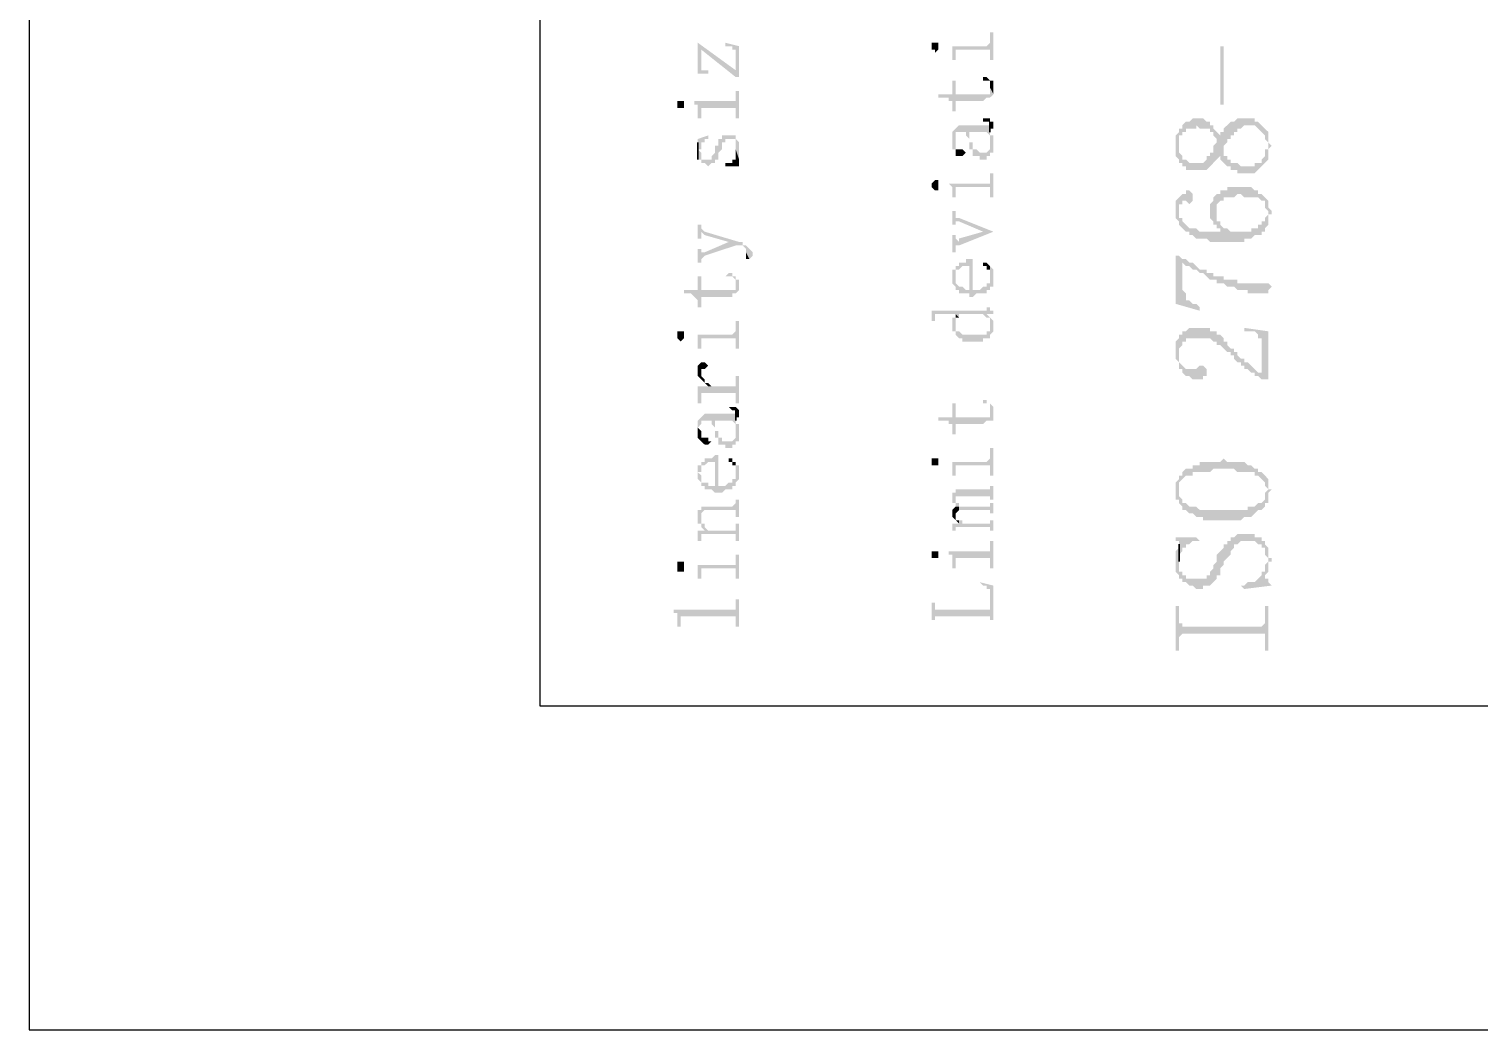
# Model space of a CAD drawing. Header units: inches. Extents: x 3613 to 8393, y -2205 to -794.
# Drawn here: x 4076.93 to 4095.97, y -2204.77 to -2191.62 of the extents above; entities that cross this region are included whole.
import ezdxf

# ---------------------------------------------------------------- set-up
doc = ezdxf.new("R2010")
doc.units = ezdxf.units.IN
doc.header["$MEASUREMENT"] = 0

msp = doc.modelspace()

# ---------------------------------------------------------------- hatches: boundary and pattern name
at = {"transparency": 33554559}
for points in [[(4089.004, -2191.848), (4089.049, -2191.848), (4089.049, -2191.893), (4089.049, -2191.938), (4089.049, -2191.983), (4089.049, -2192.028), (4089.094, -2192.028), (4089.094, -2191.938), (4089.094, -2191.893), (4089.545, -2191.893), (4089.545, -2192.028), (4089.591, -2192.028), (4089.591, -2191.667), (4089.545, -2191.667), (4089.545, -2191.803), (4089.545, -2191.803), (4089.5, -2191.848)], [(4085.709, -2191.803), (4085.754, -2191.893), (4086.206, -2192.254), (4086.206, -2192.164)], [(4085.709, -2191.803), (4085.709, -2192.209), (4085.89, -2192.209), (4085.845, -2192.209), (4085.845, -2192.164), (4085.754, -2192.164), (4085.754, -2192.119), (4085.754, -2191.893)], [(4086.07, -2191.803), (4086.07, -2191.848), (4086.161, -2191.848), (4086.161, -2191.893), (4086.206, -2191.893), (4086.206, -2191.938), (4086.206, -2192.254), (4086.251, -2192.254), (4086.251, -2191.848)], [(4088.778, -2191.848), (4088.778, -2191.893), (4088.823, -2191.893), (4088.823, -2191.938), (4088.823, -2191.938), (4088.868, -2191.893), (4088.868, -2191.848), (4088.868, -2191.803), (4088.778, -2191.803)], [(4092.614, -2192.615), (4092.614, -2191.848), (4092.569, -2191.848), (4092.569, -2192.615)], [(4089.455, -2192.299), (4089.545, -2192.299), (4089.545, -2192.344), (4089.545, -2192.39), (4089.545, -2192.39), (4089.591, -2192.48), (4089.591, -2192.39), (4089.591, -2192.344), (4089.591, -2192.299), (4089.545, -2192.299), (4089.5, -2192.254), (4089.455, -2192.254)], [(4085.664, -2192.57), (4085.664, -2192.615), (4085.709, -2192.615), (4085.709, -2192.66), (4085.709, -2192.705), (4085.709, -2192.796), (4085.754, -2192.796), (4085.754, -2192.66), (4086.206, -2192.66), (4086.206, -2192.796), (4086.251, -2192.796), (4086.251, -2192.435), (4086.206, -2192.435), (4086.206, -2192.57), (4086.161, -2192.57)], [(4088.868, -2192.48), (4088.868, -2192.525), (4089.004, -2192.525), (4089.004, -2192.57), (4089.049, -2192.57), (4089.049, -2192.615), (4089.049, -2192.705), (4089.094, -2192.705), (4089.094, -2192.57), (4089.455, -2192.57), (4089.5, -2192.525), (4089.545, -2192.525), (4089.591, -2192.48), (4089.545, -2192.39), (4089.545, -2192.435), (4089.545, -2192.48), (4089.094, -2192.48), (4089.094, -2192.299), (4089.049, -2192.299), (4089.049, -2192.48)], [(4085.438, -2192.615), (4085.438, -2192.66), (4085.529, -2192.66), (4085.529, -2192.615), (4085.529, -2192.57), (4085.438, -2192.57)], [(4089.455, -2192.796), (4089.455, -2192.841), (4089.545, -2192.841), (4089.545, -2192.931), (4089.591, -2192.931), (4089.591, -2192.886), (4089.591, -2192.841), (4089.545, -2192.841), (4089.545, -2192.796), (4089.5, -2192.796)], [(4091.983, -2193.157), (4091.983, -2193.292), (4092.028, -2193.337), (4092.028, -2193.382), (4092.073, -2193.382), (4092.073, -2193.428), (4092.118, -2193.428), (4092.118, -2193.473), (4092.389, -2193.473), (4092.434, -2193.428), (4092.434, -2193.428), (4092.479, -2193.382), (4092.479, -2193.382), (4092.524, -2193.337), (4092.524, -2193.337), (4092.569, -2193.292), (4092.569, -2193.337), (4092.614, -2193.247), (4092.614, -2193.202), (4092.614, -2193.157), (4092.66, -2193.112), (4092.66, -2193.067), (4092.705, -2193.067), (4092.705, -2193.021), (4092.75, -2193.021), (4092.75, -2192.976), (4092.795, -2192.976), (4092.795, -2192.931), (4092.84, -2192.931), (4092.885, -2192.886), (4093.021, -2192.886), (4093.066, -2192.931), (4093.066, -2192.931), (4093.111, -2192.976), (4093.111, -2192.976), (4093.156, -2193.021), (4093.156, -2193.067), (4093.201, -2193.112), (4093.201, -2193.337), (4093.201, -2193.247), (4093.201, -2193.202), (4093.246, -2193.157), (4093.201, -2193.112), (4093.201, -2193.021), (4093.201, -2192.976), (4093.156, -2192.931), (4093.156, -2192.931), (4093.111, -2192.886), (4093.111, -2192.886), (4093.066, -2192.841), (4093.021, -2192.841), (4093.021, -2192.796), (4092.795, -2192.796), (4092.75, -2192.841), (4092.705, -2192.841), (4092.66, -2192.886), (4092.66, -2192.886), (4092.614, -2192.931), (4092.614, -2192.976), (4092.569, -2192.976), (4092.569, -2193.021), (4092.569, -2193.021), (4092.524, -2192.976), (4092.524, -2193.112), (4092.524, -2193.112), (4092.479, -2193.157), (4092.479, -2193.247), (4092.434, -2193.247), (4092.434, -2193.292), (4092.389, -2193.292), (4092.389, -2193.337), (4092.344, -2193.382), (4092.163, -2193.382), (4092.118, -2193.337), (4092.073, -2193.337), (4092.073, -2193.292), (4092.073, -2193.292), (4092.028, -2193.247), (4092.028, -2193.202), (4092.028, -2192.976), (4092.028, -2192.976), (4091.983, -2193.021), (4091.983, -2193.112)], [(4092.028, -2192.976), (4092.028, -2193.157), (4092.028, -2193.021), (4092.073, -2193.021), (4092.073, -2192.976), (4092.118, -2192.976), (4092.118, -2192.931), (4092.253, -2192.931), (4092.253, -2192.886), (4092.299, -2192.931), (4092.434, -2192.931), (4092.434, -2192.976), (4092.479, -2192.976), (4092.479, -2193.021), (4092.524, -2193.067), (4092.524, -2192.976), (4092.524, -2192.976), (4092.479, -2192.931), (4092.479, -2192.886), (4092.434, -2192.886), (4092.434, -2192.841), (4092.389, -2192.841), (4092.344, -2192.796), (4092.208, -2192.796), (4092.163, -2192.841), (4092.118, -2192.841), (4092.073, -2192.886), (4092.073, -2192.931), (4092.028, -2192.931)], [(4085.709, -2193.337), (4085.754, -2193.337), (4085.754, -2193.382), (4085.799, -2193.382), (4085.845, -2193.428), (4085.845, -2193.428), (4085.89, -2193.382), (4085.935, -2193.382), (4085.935, -2193.337), (4085.98, -2193.337), (4085.98, -2193.292), (4085.98, -2193.247), (4085.98, -2193.247), (4086.025, -2193.202), (4086.025, -2193.157), (4086.025, -2193.112), (4086.07, -2193.112), (4086.07, -2193.067), (4086.206, -2193.067), (4086.206, -2193.112), (4086.206, -2193.157), (4086.206, -2193.202), (4086.251, -2193.337), (4086.251, -2193.292), (4086.251, -2193.247), (4086.251, -2193.202), (4086.251, -2193.157), (4086.251, -2193.112), (4086.251, -2193.112), (4086.206, -2193.067), (4086.206, -2193.021), (4086.025, -2193.021), (4086.025, -2193.067), (4085.98, -2193.067), (4085.98, -2193.112), (4085.98, -2193.157), (4085.935, -2193.157), (4085.935, -2193.202), (4085.935, -2193.247), (4085.935, -2193.247), (4085.89, -2193.292), (4085.89, -2193.337), (4085.754, -2193.337), (4085.754, -2193.292), (4085.754, -2193.247), (4085.709, -2193.202)], [(4085.709, -2193.067), (4085.709, -2193.337), (4085.709, -2193.202), (4085.754, -2193.202), (4085.754, -2193.157), (4085.754, -2193.112), (4085.799, -2193.112), (4085.799, -2193.067), (4085.845, -2193.067), (4085.845, -2193.021)], [(4089.049, -2193.067), (4089.049, -2193.112), (4089.049, -2193.157), (4089.049, -2193.202), (4089.094, -2193.202), (4089.094, -2193.067), (4089.094, -2193.021), (4089.094, -2192.976), (4089.23, -2192.976), (4089.23, -2193.021), (4089.23, -2193.021), (4089.275, -2193.067), (4089.275, -2193.112), (4089.275, -2192.976), (4089.5, -2192.976), (4089.545, -2193.021), (4089.545, -2193.067), (4089.545, -2193.112), (4089.545, -2193.157), (4089.591, -2193.021), (4089.545, -2193.021), (4089.545, -2192.976), (4089.545, -2192.886), (4089.139, -2192.886), (4089.094, -2192.931), (4089.094, -2192.931), (4089.049, -2192.976), (4089.049, -2193.021)], [(4089.275, -2193.112), (4089.275, -2193.157), (4089.275, -2193.202), (4089.32, -2193.202), (4089.32, -2193.247), (4089.32, -2193.292), (4089.41, -2193.292), (4089.41, -2193.337), (4089.5, -2193.337), (4089.5, -2193.292), (4089.545, -2193.292), (4089.545, -2193.247), (4089.591, -2193.247), (4089.591, -2193.202), (4089.591, -2193.157), (4089.591, -2193.112), (4089.591, -2193.067), (4089.591, -2193.021), (4089.545, -2193.157), (4089.545, -2193.202), (4089.545, -2193.202), (4089.5, -2193.247), (4089.41, -2193.247), (4089.365, -2193.202), (4089.32, -2193.202), (4089.32, -2193.157), (4089.32, -2193.112), (4089.275, -2193.112), (4089.275, -2193.067), (4089.275, -2192.976), (4089.275, -2192.976)], [(4086.07, -2193.382), (4086.07, -2193.428), (4086.251, -2193.428), (4086.251, -2193.382), (4086.251, -2193.337), (4086.206, -2193.202), (4086.206, -2193.247), (4086.206, -2193.292), (4086.206, -2193.337), (4086.161, -2193.337), (4086.161, -2193.382), (4086.115, -2193.382)], [(4089.094, -2193.202), (4089.094, -2193.247), (4089.094, -2193.292), (4089.184, -2193.292), (4089.23, -2193.247), (4089.23, -2193.247), (4089.184, -2193.202), (4089.094, -2193.202), (4089.094, -2193.157), (4089.094, -2193.067)], [(4092.569, -2193.337), (4092.614, -2193.382), (4092.614, -2193.382), (4092.66, -2193.428), (4092.705, -2193.428), (4092.705, -2193.473), (4092.795, -2193.473), (4092.795, -2193.518), (4093.021, -2193.518), (4093.066, -2193.473), (4093.066, -2193.473), (4093.111, -2193.428), (4093.111, -2193.428), (4093.156, -2193.382), (4093.156, -2193.382), (4093.201, -2193.337), (4093.201, -2193.157), (4093.201, -2193.202), (4093.156, -2193.202), (4093.156, -2193.292), (4093.111, -2193.337), (4093.111, -2193.382), (4093.021, -2193.382), (4093.021, -2193.428), (4092.84, -2193.428), (4092.795, -2193.382), (4092.705, -2193.382), (4092.705, -2193.337), (4092.66, -2193.337), (4092.66, -2193.292), (4092.614, -2193.292), (4092.614, -2193.247)], [(4088.778, -2193.698), (4088.778, -2193.698), (4088.823, -2193.744), (4088.868, -2193.744), (4088.868, -2193.698), (4088.868, -2193.653), (4088.868, -2193.608), (4088.823, -2193.608), (4088.778, -2193.653), (4088.778, -2193.653)], [(4089.004, -2193.653), (4089.004, -2193.653), (4089.049, -2193.698), (4089.049, -2193.744), (4089.049, -2193.789), (4089.049, -2193.834), (4089.094, -2193.834), (4089.094, -2193.744), (4089.094, -2193.698), (4089.545, -2193.698), (4089.545, -2193.744), (4089.545, -2193.834), (4089.591, -2193.834), (4089.591, -2193.518), (4089.545, -2193.518), (4089.545, -2193.608), (4089.545, -2193.653), (4089.5, -2193.653)], [(4092.028, -2193.834), (4092.028, -2194.014), (4092.028, -2193.924), (4092.073, -2193.924), (4092.073, -2193.879), (4092.118, -2193.879), (4092.163, -2193.924), (4092.163, -2193.924), (4092.208, -2193.879), (4092.208, -2193.789), (4092.208, -2193.789), (4092.163, -2193.744), (4092.118, -2193.744), (4092.118, -2193.789), (4092.073, -2193.789)], [(4092.434, -2194.014), (4092.434, -2194.059), (4092.434, -2194.105), (4092.479, -2194.15), (4092.479, -2194.195), (4092.524, -2194.195), (4092.524, -2193.969), (4092.524, -2193.924), (4092.569, -2193.879), (4092.614, -2193.879), (4092.614, -2193.834), (4092.75, -2193.834), (4092.795, -2193.789), (4092.84, -2193.789), (4092.885, -2193.834), (4093.066, -2193.834), (4093.111, -2193.879), (4093.156, -2193.879), (4093.156, -2193.969), (4093.201, -2194.014), (4093.201, -2194.195), (4093.201, -2194.059), (4093.246, -2194.059), (4093.246, -2194.014), (4093.201, -2193.969), (4093.201, -2193.879), (4093.156, -2193.834), (4093.156, -2193.834), (4093.111, -2193.789), (4093.066, -2193.789), (4093.066, -2193.744), (4093.021, -2193.744), (4092.976, -2193.698), (4092.66, -2193.698), (4092.66, -2193.744), (4092.569, -2193.744), (4092.569, -2193.789), (4092.524, -2193.789), (4092.479, -2193.834), (4092.479, -2193.879), (4092.434, -2193.924), (4092.434, -2193.969)], [(4091.983, -2193.969), (4091.983, -2194.059), (4091.983, -2194.105), (4092.028, -2194.15), (4092.028, -2194.195), (4092.073, -2194.24), (4092.073, -2194.24), (4092.118, -2194.285), (4092.163, -2194.285), (4092.163, -2194.33), (4092.208, -2194.33), (4092.253, -2194.375), (4092.389, -2194.375), (4092.434, -2194.42), (4092.885, -2194.42), (4092.885, -2194.375), (4092.976, -2194.375), (4093.021, -2194.33), (4093.111, -2194.33), (4093.111, -2194.285), (4093.156, -2194.285), (4093.156, -2194.24), (4093.201, -2194.195), (4093.201, -2194.014), (4093.201, -2194.059), (4093.156, -2194.105), (4093.156, -2194.15), (4093.111, -2194.15), (4093.111, -2194.195), (4093.066, -2194.195), (4093.066, -2194.24), (4092.976, -2194.24), (4092.976, -2194.285), (4092.705, -2194.285), (4092.66, -2194.24), (4092.614, -2194.285), (4092.299, -2194.285), (4092.253, -2194.24), (4092.163, -2194.24), (4092.118, -2194.195), (4092.118, -2194.195), (4092.073, -2194.15), (4092.073, -2194.105), (4092.028, -2194.105), (4092.028, -2194.014), (4092.028, -2193.834), (4091.983, -2193.879), (4091.983, -2193.924), (4091.983, -2193.924)], [(4089.049, -2194.014), (4089.049, -2194.195), (4089.094, -2194.195), (4089.094, -2194.15), (4089.139, -2194.15), (4089.455, -2194.285), (4089.591, -2194.285), (4089.139, -2194.105), (4089.094, -2194.105), (4089.094, -2194.059), (4089.094, -2194.014)], [(4092.524, -2194.195), (4092.524, -2194.24), (4092.569, -2194.24), (4092.569, -2194.285), (4092.614, -2194.285), (4092.66, -2194.24), (4092.614, -2194.24), (4092.569, -2194.195), (4092.569, -2194.15), (4092.524, -2194.15), (4092.524, -2194.105), (4092.524, -2194.014)], [(4085.709, -2194.195), (4085.709, -2194.375), (4085.754, -2194.375), (4085.754, -2194.33), (4085.754, -2194.285), (4085.799, -2194.33), (4086.115, -2194.42), (4086.115, -2194.42), (4086.206, -2194.466), (4086.296, -2194.466), (4086.341, -2194.511), (4086.341, -2194.556), (4086.386, -2194.646), (4086.386, -2194.646), (4086.431, -2194.601), (4086.431, -2194.556), (4086.431, -2194.556), (4086.386, -2194.511), (4086.386, -2194.511), (4086.341, -2194.466), (4086.296, -2194.466), (4086.296, -2194.42), (4086.251, -2194.42), (4085.799, -2194.285), (4085.754, -2194.24), (4085.754, -2194.195), (4085.754, -2194.195)], [(4089.049, -2194.33), (4089.049, -2194.556), (4089.094, -2194.556), (4089.094, -2194.511), (4089.094, -2194.466), (4089.139, -2194.466), (4089.591, -2194.285), (4089.455, -2194.285), (4089.139, -2194.375), (4089.139, -2194.42), (4089.094, -2194.375), (4089.094, -2194.33)], [(4085.709, -2194.511), (4085.709, -2194.691), (4085.754, -2194.691), (4085.754, -2194.646), (4085.754, -2194.646), (4085.799, -2194.601), (4086.206, -2194.466), (4086.115, -2194.42), (4085.799, -2194.556), (4085.754, -2194.556), (4085.754, -2194.511), (4085.754, -2194.511)], [(4086.341, -2194.601), (4086.341, -2194.646), (4086.386, -2194.646), (4086.341, -2194.556)], [(4089.049, -2194.782), (4089.094, -2194.872), (4089.094, -2194.827), (4089.094, -2194.782), (4089.139, -2194.782), (4089.184, -2194.736), (4089.275, -2194.736), (4089.275, -2195.143), (4089.32, -2195.143), (4089.365, -2195.097), (4089.5, -2195.097), (4089.5, -2195.052), (4089.545, -2195.052), (4089.545, -2195.007), (4089.591, -2195.007), (4089.591, -2194.962), (4089.591, -2194.917), (4089.591, -2194.872), (4089.591, -2194.827), (4089.591, -2194.782), (4089.591, -2194.782), (4089.545, -2194.736), (4089.545, -2194.872), (4089.545, -2194.917), (4089.545, -2194.962), (4089.5, -2194.962), (4089.5, -2195.007), (4089.455, -2195.007), (4089.41, -2195.052), (4089.32, -2195.052), (4089.32, -2194.646), (4089.23, -2194.646), (4089.23, -2194.691), (4089.139, -2194.691), (4089.139, -2194.736), (4089.094, -2194.736), (4089.094, -2194.782)], [(4089.455, -2194.691), (4089.455, -2194.736), (4089.5, -2194.736), (4089.5, -2194.782), (4089.545, -2194.782), (4089.545, -2194.827), (4089.545, -2194.872), (4089.545, -2194.736), (4089.545, -2194.736), (4089.5, -2194.691)], [(4091.983, -2194.601), (4091.983, -2195.233), (4092.299, -2195.323), (4092.299, -2195.278), (4092.253, -2195.233), (4092.208, -2195.233), (4092.163, -2195.188), (4092.118, -2195.188), (4092.118, -2195.097), (4092.073, -2195.052), (4092.073, -2194.646), (4092.028, -2194.601)], [(4092.073, -2194.646), (4092.073, -2194.691), (4092.118, -2194.736), (4092.163, -2194.736), (4092.208, -2194.782), (4092.253, -2194.782), (4092.299, -2194.827), (4092.344, -2194.827), (4092.389, -2194.872), (4092.389, -2194.872), (4092.434, -2194.917), (4092.524, -2194.917), (4092.524, -2194.962), (4092.614, -2194.962), (4092.66, -2195.007), (4092.75, -2195.007), (4092.795, -2195.052), (4092.93, -2195.052), (4092.93, -2195.097), (4093.201, -2195.097), (4093.201, -2195.052), (4093.246, -2195.007), (4093.201, -2194.962), (4092.795, -2194.962), (4092.795, -2194.917), (4092.614, -2194.917), (4092.614, -2194.872), (4092.479, -2194.872), (4092.479, -2194.827), (4092.389, -2194.827), (4092.389, -2194.782), (4092.299, -2194.782), (4092.253, -2194.736), (4092.253, -2194.736), (4092.208, -2194.691), (4092.163, -2194.691), (4092.118, -2194.646)], [(4085.529, -2195.052), (4085.529, -2195.097), (4085.619, -2195.097), (4085.664, -2195.143), (4085.664, -2195.143), (4085.709, -2195.188), (4085.709, -2195.278), (4085.754, -2195.278), (4085.754, -2195.143), (4086.161, -2195.143), (4086.161, -2195.097), (4086.206, -2195.097), (4086.206, -2194.962), (4086.206, -2195.007), (4086.206, -2195.052), (4085.754, -2195.052), (4085.754, -2194.872), (4085.709, -2194.872), (4085.709, -2195.052)], [(4086.07, -2194.872), (4086.161, -2194.872), (4086.206, -2194.917), (4086.206, -2194.962), (4086.206, -2195.097), (4086.251, -2195.052), (4086.251, -2195.007), (4086.251, -2194.917), (4086.206, -2194.917), (4086.206, -2194.872), (4086.161, -2194.872), (4086.161, -2194.827), (4086.115, -2194.827)], [(4089.049, -2194.872), (4089.049, -2194.917), (4089.049, -2194.962), (4089.049, -2194.962), (4089.094, -2195.007), (4089.094, -2195.052), (4089.139, -2195.052), (4089.139, -2195.097), (4089.275, -2195.097), (4089.275, -2195.143), (4089.275, -2195.052), (4089.23, -2195.052), (4089.184, -2195.007), (4089.139, -2195.007), (4089.094, -2194.962), (4089.094, -2194.917), (4089.094, -2194.872), (4089.049, -2194.782), (4089.049, -2194.827)], [(4088.733, -2195.323), (4088.778, -2195.323), (4088.778, -2195.368), (4088.778, -2195.459), (4088.823, -2195.459), (4088.823, -2195.413), (4088.823, -2195.368), (4089.094, -2195.368), (4089.139, -2195.413), (4089.139, -2195.368), (4089.455, -2195.368), (4089.5, -2195.413), (4089.5, -2195.368), (4089.591, -2195.368), (4089.591, -2195.323), (4089.545, -2195.323), (4089.545, -2195.278), (4089.545, -2195.233), (4089.545, -2195.278), (4089.5, -2195.278), (4089.5, -2195.323)], [(4085.664, -2195.639), (4085.709, -2195.639), (4085.709, -2195.684), (4085.709, -2195.774), (4085.709, -2195.82), (4085.754, -2195.82), (4085.754, -2195.729), (4085.754, -2195.684), (4086.206, -2195.684), (4086.206, -2195.82), (4086.251, -2195.82), (4086.251, -2195.459), (4086.206, -2195.459), (4086.206, -2195.594), (4086.206, -2195.594), (4086.161, -2195.639)], [(4089.049, -2195.504), (4089.049, -2195.549), (4089.049, -2195.594), (4089.094, -2195.594), (4089.094, -2195.639), (4089.094, -2195.639), (4089.139, -2195.684), (4089.184, -2195.684), (4089.184, -2195.729), (4089.455, -2195.729), (4089.455, -2195.684), (4089.545, -2195.684), (4089.545, -2195.639), (4089.545, -2195.504), (4089.545, -2195.549), (4089.545, -2195.594), (4089.5, -2195.594), (4089.5, -2195.639), (4089.184, -2195.639), (4089.139, -2195.594), (4089.094, -2195.594), (4089.094, -2195.549), (4089.094, -2195.413), (4089.049, -2195.413), (4089.049, -2195.459)], [(4089.094, -2195.413), (4089.094, -2195.504), (4089.094, -2195.459), (4089.094, -2195.413), (4089.139, -2195.413), (4089.094, -2195.368), (4089.094, -2195.368)], [(4089.5, -2195.413), (4089.545, -2195.413), (4089.545, -2195.459), (4089.545, -2195.504), (4089.545, -2195.639), (4089.591, -2195.594), (4089.591, -2195.549), (4089.591, -2195.504), (4089.591, -2195.459), (4089.591, -2195.459), (4089.545, -2195.413), (4089.545, -2195.413), (4089.5, -2195.368), (4089.5, -2195.368)], [(4085.438, -2195.639), (4085.438, -2195.684), (4085.438, -2195.684), (4085.484, -2195.729), (4085.484, -2195.729), (4085.529, -2195.684), (4085.529, -2195.639), (4085.529, -2195.594), (4085.438, -2195.594)], [(4091.983, -2195.865), (4091.983, -2195.955), (4091.983, -2195.955), (4092.028, -2196), (4092.028, -2196.045), (4092.028, -2195.865), (4092.028, -2195.82), (4092.073, -2195.774), (4092.073, -2195.729), (4092.118, -2195.729), (4092.118, -2195.684), (4092.434, -2195.684), (4092.479, -2195.729), (4092.524, -2195.729), (4092.524, -2195.774), (4092.569, -2195.774), (4092.614, -2195.82), (4092.614, -2195.82), (4092.66, -2195.865), (4092.705, -2195.865), (4092.705, -2195.91), (4092.75, -2195.91), (4092.75, -2195.955), (4092.795, -2196), (4092.84, -2196), (4092.84, -2196.045), (4092.885, -2196.045), (4092.885, -2196.09), (4092.93, -2196.09), (4092.976, -2196.136), (4093.021, -2196.136), (4093.021, -2196.181), (4093.066, -2196.181), (4093.111, -2196.226), (4093.111, -2196.136), (4093.066, -2196.136), (4093.021, -2196.09), (4093.021, -2196.09), (4092.976, -2196.045), (4092.93, -2196), (4092.885, -2196), (4092.885, -2195.955), (4092.84, -2195.955), (4092.795, -2195.91), (4092.795, -2195.865), (4092.75, -2195.865), (4092.75, -2195.82), (4092.705, -2195.82), (4092.66, -2195.774), (4092.66, -2195.729), (4092.614, -2195.729), (4092.614, -2195.684), (4092.569, -2195.639), (4092.524, -2195.639), (4092.524, -2195.594), (4092.434, -2195.594), (4092.434, -2195.549), (4092.163, -2195.549), (4092.118, -2195.594), (4092.073, -2195.594), (4092.073, -2195.639), (4092.028, -2195.639), (4092.028, -2195.684), (4092.028, -2195.684), (4091.983, -2195.729), (4091.983, -2195.774), (4091.983, -2195.82)], [(4092.885, -2195.549), (4092.885, -2195.594), (4093.021, -2195.594), (4093.066, -2195.639), (4093.066, -2195.684), (4093.111, -2195.684), (4093.111, -2196.226), (4093.201, -2196.226), (4093.201, -2195.594)], [(4085.709, -2196.09), (4085.709, -2196.136), (4085.709, -2196.181), (4085.709, -2196.181), (4085.754, -2196.226), (4085.754, -2196.136), (4085.754, -2196.09), (4085.799, -2196.09), (4085.845, -2196.045), (4085.845, -2196.045), (4085.799, -2196), (4085.754, -2196), (4085.709, -2196.045)], [(4092.028, -2196.045), (4092.028, -2196.09), (4092.073, -2196.09), (4092.073, -2196.136), (4092.073, -2196.136), (4092.118, -2196.181), (4092.163, -2196.181), (4092.208, -2196.226), (4092.344, -2196.226), (4092.344, -2196.181), (4092.389, -2196.181), (4092.389, -2196.09), (4092.389, -2196.09), (4092.344, -2196.045), (4092.299, -2196.045), (4092.253, -2196.09), (4092.118, -2196.09), (4092.073, -2196.045), (4092.073, -2196.045), (4092.028, -2196), (4092.028, -2195.955), (4092.028, -2195.91)], [(4085.709, -2196.316), (4085.709, -2196.361), (4085.709, -2196.406), (4085.709, -2196.451), (4085.709, -2196.542), (4085.754, -2196.542), (4085.754, -2196.406), (4086.206, -2196.406), (4086.206, -2196.542), (4086.251, -2196.542), (4086.251, -2196.181), (4086.206, -2196.181), (4086.206, -2196.271), (4086.206, -2196.316), (4085.845, -2196.316)], [(4085.754, -2196.226), (4085.754, -2196.226), (4085.799, -2196.271), (4085.799, -2196.271), (4085.845, -2196.316), (4085.89, -2196.316), (4085.845, -2196.271), (4085.799, -2196.271), (4085.799, -2196.226), (4085.799, -2196.226), (4085.754, -2196.181), (4085.754, -2196.136), (4085.754, -2196.136)], [(4086.115, -2196.587), (4086.115, -2196.587), (4086.161, -2196.632), (4086.206, -2196.632), (4086.206, -2196.722), (4086.251, -2196.722), (4086.251, -2196.677), (4086.251, -2196.632), (4086.251, -2196.632), (4086.206, -2196.587), (4086.161, -2196.587)], [(4088.868, -2196.722), (4088.868, -2196.767), (4089.004, -2196.767), (4089.004, -2196.812), (4089.049, -2196.812), (4089.049, -2196.858), (4089.049, -2196.948), (4089.094, -2196.948), (4089.094, -2196.812), (4089.455, -2196.812), (4089.5, -2196.767), (4089.591, -2196.767), (4089.545, -2196.632), (4089.545, -2196.677), (4089.545, -2196.722), (4089.094, -2196.722), (4089.094, -2196.542), (4089.049, -2196.542), (4089.049, -2196.722)], [(4089.455, -2196.542), (4089.545, -2196.542), (4089.545, -2196.587), (4089.545, -2196.632), (4089.545, -2196.632), (4089.591, -2196.767), (4089.591, -2196.722), (4089.591, -2196.677), (4089.591, -2196.587), (4089.591, -2196.587), (4089.545, -2196.542), (4089.5, -2196.542), (4089.5, -2196.497), (4089.455, -2196.497)], [(4085.709, -2196.858), (4085.709, -2196.903), (4085.709, -2196.948), (4085.709, -2196.993), (4085.709, -2196.858), (4085.709, -2196.858), (4085.754, -2196.812), (4085.754, -2196.767), (4085.89, -2196.767), (4085.89, -2196.812), (4085.89, -2196.812), (4085.935, -2196.858), (4085.935, -2196.903), (4085.935, -2196.767), (4086.161, -2196.767), (4086.206, -2196.812), (4086.206, -2196.858), (4086.206, -2196.903), (4086.206, -2196.948), (4086.206, -2196.812), (4086.206, -2196.767), (4086.206, -2196.677), (4085.799, -2196.677), (4085.754, -2196.722), (4085.754, -2196.722), (4085.709, -2196.767), (4085.709, -2196.812)], [(4085.709, -2196.993), (4085.754, -2197.038), (4085.754, -2197.038), (4085.799, -2197.083), (4085.845, -2197.083), (4085.89, -2197.038), (4085.845, -2197.038), (4085.845, -2196.993), (4085.754, -2196.993), (4085.754, -2196.948), (4085.754, -2196.903), (4085.709, -2196.858)], [(4085.935, -2196.903), (4085.935, -2196.948), (4085.935, -2196.993), (4085.98, -2196.993), (4085.98, -2197.038), (4085.98, -2197.083), (4086.07, -2197.083), (4086.07, -2197.128), (4086.161, -2197.128), (4086.161, -2197.083), (4086.206, -2197.083), (4086.206, -2197.038), (4086.251, -2197.038), (4086.251, -2196.993), (4086.251, -2196.948), (4086.251, -2196.858), (4086.251, -2196.812), (4086.206, -2196.812), (4086.206, -2196.948), (4086.206, -2196.993), (4086.206, -2196.993), (4086.161, -2197.038), (4086.025, -2197.038), (4086.025, -2196.993), (4085.98, -2196.993), (4085.98, -2196.948), (4085.98, -2196.903), (4085.935, -2196.903), (4085.935, -2196.858), (4085.935, -2196.767), (4085.935, -2196.767)], [(4085.709, -2197.354), (4085.709, -2197.444), (4085.754, -2197.444), (4085.754, -2197.399), (4085.754, -2197.354), (4085.799, -2197.354), (4085.845, -2197.309), (4085.935, -2197.309), (4085.935, -2197.715), (4086.025, -2197.715), (4086.07, -2197.67), (4086.161, -2197.67), (4086.161, -2197.625), (4086.206, -2197.625), (4086.206, -2197.58), (4086.206, -2197.58), (4086.251, -2197.535), (4086.251, -2197.489), (4086.251, -2197.444), (4086.251, -2197.399), (4086.251, -2197.354), (4086.206, -2197.354), (4086.206, -2197.309), (4086.206, -2197.444), (4086.206, -2197.489), (4086.206, -2197.535), (4086.161, -2197.535), (4086.161, -2197.58), (4086.115, -2197.58), (4086.07, -2197.625), (4085.98, -2197.625), (4085.98, -2197.219), (4085.935, -2197.219), (4085.89, -2197.264), (4085.799, -2197.264), (4085.799, -2197.309), (4085.754, -2197.309), (4085.754, -2197.354)], [(4089.004, -2197.309), (4089.049, -2197.309), (4089.049, -2197.354), (4089.049, -2197.444), (4089.049, -2197.489), (4089.094, -2197.489), (4089.094, -2197.399), (4089.094, -2197.354), (4089.545, -2197.354), (4089.545, -2197.489), (4089.591, -2197.489), (4089.591, -2197.128), (4089.545, -2197.128), (4089.545, -2197.264), (4089.545, -2197.264), (4089.5, -2197.309)], [(4085.709, -2197.444), (4085.709, -2197.489), (4085.709, -2197.535), (4085.709, -2197.535), (4085.754, -2197.58), (4085.754, -2197.625), (4085.799, -2197.625), (4085.799, -2197.67), (4085.89, -2197.67), (4085.935, -2197.715), (4085.935, -2197.625), (4085.845, -2197.625), (4085.845, -2197.58), (4085.754, -2197.58), (4085.754, -2197.535), (4085.754, -2197.489), (4085.754, -2197.489), (4085.709, -2197.444), (4085.709, -2197.354), (4085.709, -2197.399)], [(4086.07, -2197.264), (4086.115, -2197.264), (4086.115, -2197.309), (4086.161, -2197.309), (4086.161, -2197.354), (4086.206, -2197.354), (4086.206, -2197.399), (4086.206, -2197.444), (4086.206, -2197.309), (4086.161, -2197.309), (4086.161, -2197.264), (4086.115, -2197.264)], [(4088.778, -2197.309), (4088.778, -2197.354), (4088.868, -2197.354), (4088.868, -2197.309), (4088.868, -2197.264), (4088.778, -2197.264)], [(4092.028, -2197.535), (4092.028, -2197.67), (4092.028, -2197.625), (4092.028, -2197.58), (4092.073, -2197.535), (4092.073, -2197.535), (4092.118, -2197.489), (4092.208, -2197.489), (4092.208, -2197.444), (4092.434, -2197.444), (4092.479, -2197.399), (4092.75, -2197.399), (4092.795, -2197.444), (4093.021, -2197.444), (4093.021, -2197.489), (4093.066, -2197.489), (4093.111, -2197.535), (4093.111, -2197.535), (4093.156, -2197.58), (4093.156, -2197.625), (4093.201, -2197.67), (4093.201, -2197.535), (4093.156, -2197.489), (4093.156, -2197.489), (4093.111, -2197.444), (4093.066, -2197.444), (4093.066, -2197.399), (4093.021, -2197.399), (4092.976, -2197.354), (4092.93, -2197.354), (4092.885, -2197.309), (4092.66, -2197.309), (4092.614, -2197.264), (4092.569, -2197.309), (4092.299, -2197.309), (4092.299, -2197.354), (4092.208, -2197.354), (4092.208, -2197.399), (4092.118, -2197.399), (4092.073, -2197.444), (4092.073, -2197.489), (4092.028, -2197.489)], [(4091.983, -2197.67), (4091.983, -2197.805), (4092.028, -2197.805), (4092.028, -2197.851), (4092.028, -2197.851), (4092.073, -2197.896), (4092.073, -2197.941), (4092.118, -2197.941), (4092.163, -2197.986), (4092.208, -2197.986), (4092.253, -2198.031), (4092.344, -2198.031), (4092.344, -2198.076), (4092.84, -2198.076), (4092.885, -2198.031), (4092.976, -2198.031), (4093.021, -2197.986), (4093.021, -2197.986), (4093.066, -2197.941), (4093.111, -2197.941), (4093.156, -2197.896), (4093.156, -2197.851), (4093.201, -2197.851), (4093.201, -2197.76), (4093.201, -2197.715), (4093.246, -2197.67), (4093.201, -2197.67), (4093.201, -2197.58), (4093.201, -2197.535), (4093.201, -2197.67), (4093.201, -2197.67), (4093.156, -2197.715), (4093.156, -2197.76), (4093.156, -2197.805), (4093.111, -2197.851), (4093.066, -2197.851), (4093.021, -2197.896), (4092.93, -2197.896), (4092.93, -2197.941), (4092.299, -2197.941), (4092.253, -2197.896), (4092.163, -2197.896), (4092.118, -2197.851), (4092.073, -2197.851), (4092.073, -2197.805), (4092.028, -2197.76), (4092.028, -2197.535), (4092.028, -2197.535), (4091.983, -2197.58)], [(4085.754, -2197.941), (4085.754, -2198.031), (4085.754, -2197.986), (4085.754, -2197.986), (4085.799, -2197.941), (4086.206, -2197.941), (4086.206, -2198.031), (4086.251, -2198.031), (4086.251, -2197.805), (4086.206, -2197.805), (4086.206, -2197.851), (4086.206, -2197.851), (4086.161, -2197.896), (4085.754, -2197.896)], [(4089.049, -2197.76), (4089.049, -2197.805), (4089.049, -2197.851), (4089.094, -2197.851), (4089.094, -2197.896), (4089.139, -2197.896), (4089.139, -2197.941), (4089.545, -2197.941), (4089.545, -2197.986), (4089.591, -2197.986), (4089.591, -2197.851), (4089.545, -2197.851), (4089.545, -2197.896), (4089.139, -2197.896), (4089.139, -2197.851), (4089.094, -2197.851), (4089.094, -2197.805), (4089.094, -2197.715), (4089.049, -2197.715)], [(4089.094, -2197.715), (4089.094, -2197.805), (4089.094, -2197.76), (4089.545, -2197.76), (4089.545, -2197.805), (4089.591, -2197.805), (4089.591, -2197.625), (4089.545, -2197.625), (4089.545, -2197.67), (4089.094, -2197.67)], [(4085.709, -2198.031), (4085.709, -2198.076), (4085.709, -2198.121), (4085.754, -2198.121), (4085.754, -2198.166), (4085.754, -2198.166), (4085.799, -2198.212), (4085.799, -2198.166), (4085.799, -2198.121), (4085.754, -2198.121), (4085.754, -2198.076), (4085.754, -2197.941), (4085.709, -2197.941), (4085.709, -2197.986), (4085.709, -2197.986)], [(4089.049, -2197.986), (4089.049, -2198.031), (4089.049, -2198.031), (4089.094, -2198.076), (4089.094, -2197.986), (4089.094, -2197.986), (4089.139, -2197.941), (4089.139, -2197.896), (4089.094, -2197.896), (4089.049, -2197.941), (4089.049, -2197.941)], [(4089.094, -2198.076), (4089.094, -2198.076), (4089.139, -2198.121), (4089.139, -2198.076), (4089.094, -2198.076), (4089.094, -2198.031), (4089.094, -2197.986)], [(4085.709, -2198.212), (4085.709, -2198.257), (4085.709, -2198.302), (4085.709, -2198.347), (4085.754, -2198.347), (4085.754, -2198.302), (4085.754, -2198.257), (4086.206, -2198.257), (4086.206, -2198.302), (4086.206, -2198.347), (4086.251, -2198.347), (4086.251, -2198.121), (4086.206, -2198.121), (4086.206, -2198.166), (4086.206, -2198.212), (4085.845, -2198.212), (4085.799, -2198.166), (4085.799, -2198.212)], [(4089.049, -2198.121), (4089.049, -2198.166), (4089.049, -2198.212), (4089.094, -2198.212), (4089.094, -2198.166), (4089.545, -2198.166), (4089.545, -2198.212), (4089.591, -2198.212), (4089.591, -2198.076), (4089.545, -2198.076), (4089.545, -2198.121), (4089.184, -2198.121), (4089.184, -2198.076), (4089.139, -2198.076), (4089.139, -2198.121)], [(4089.004, -2198.482), (4089.004, -2198.528), (4089.049, -2198.528), (4089.049, -2198.573), (4089.049, -2198.618), (4089.049, -2198.708), (4089.094, -2198.708), (4089.094, -2198.573), (4089.545, -2198.573), (4089.545, -2198.708), (4089.591, -2198.708), (4089.591, -2198.347), (4089.545, -2198.347), (4089.545, -2198.482), (4089.5, -2198.482)], [(4091.983, -2198.618), (4091.983, -2198.753), (4091.983, -2198.753), (4092.028, -2198.798), (4092.028, -2198.843), (4092.073, -2198.843), (4092.073, -2198.889), (4092.118, -2198.889), (4092.163, -2198.934), (4092.208, -2198.934), (4092.253, -2198.979), (4092.344, -2198.979), (4092.344, -2198.934), (4092.434, -2198.934), (4092.479, -2198.889), (4092.479, -2198.889), (4092.524, -2198.843), (4092.524, -2198.798), (4092.569, -2198.798), (4092.569, -2198.708), (4092.614, -2198.663), (4092.614, -2198.618), (4092.66, -2198.573), (4092.66, -2198.573), (4092.705, -2198.528), (4092.705, -2198.482), (4092.705, -2198.482), (4092.75, -2198.437), (4092.75, -2198.392), (4092.795, -2198.392), (4092.84, -2198.347), (4093.021, -2198.347), (4093.066, -2198.392), (4093.111, -2198.392), (4093.111, -2198.437), (4093.156, -2198.437), (4093.156, -2198.528), (4093.201, -2198.573), (4093.201, -2198.753), (4093.201, -2198.708), (4093.201, -2198.618), (4093.246, -2198.618), (4093.246, -2198.573), (4093.201, -2198.573), (4093.201, -2198.437), (4093.201, -2198.437), (4093.156, -2198.392), (4093.156, -2198.347), (4093.111, -2198.347), (4093.111, -2198.302), (4093.021, -2198.302), (4093.021, -2198.257), (4092.795, -2198.257), (4092.75, -2198.302), (4092.705, -2198.302), (4092.705, -2198.347), (4092.66, -2198.347), (4092.66, -2198.392), (4092.614, -2198.392), (4092.614, -2198.437), (4092.569, -2198.482), (4092.569, -2198.482), (4092.524, -2198.528), (4092.524, -2198.618), (4092.479, -2198.663), (4092.479, -2198.708), (4092.434, -2198.753), (4092.434, -2198.798), (4092.389, -2198.798), (4092.389, -2198.843), (4092.118, -2198.843), (4092.118, -2198.798), (4092.073, -2198.798), (4092.073, -2198.753), (4092.028, -2198.753), (4092.028, -2198.437), (4091.983, -2198.482), (4091.983, -2198.528), (4091.983, -2198.573)], [(4091.983, -2198.302), (4091.983, -2198.347), (4092.028, -2198.347), (4092.028, -2198.573), (4092.028, -2198.528), (4092.073, -2198.482), (4092.073, -2198.437), (4092.118, -2198.437), (4092.118, -2198.392), (4092.163, -2198.392), (4092.208, -2198.347), (4092.299, -2198.347), (4092.253, -2198.302)], [(4085.664, -2198.663), (4085.709, -2198.663), (4085.709, -2198.708), (4085.709, -2198.753), (4085.709, -2198.798), (4085.709, -2198.843), (4085.754, -2198.843), (4085.754, -2198.753), (4085.754, -2198.708), (4086.206, -2198.708), (4086.206, -2198.753), (4086.206, -2198.843), (4086.251, -2198.843), (4086.251, -2198.528), (4086.206, -2198.528), (4086.206, -2198.618), (4086.206, -2198.663), (4086.161, -2198.663)], [(4088.778, -2198.528), (4088.778, -2198.573), (4088.868, -2198.573), (4088.868, -2198.528), (4088.868, -2198.482), (4088.778, -2198.482)], [(4093.156, -2198.663), (4093.156, -2198.843), (4093.156, -2198.798), (4093.201, -2198.753), (4093.201, -2198.573), (4093.201, -2198.618)], [(4085.438, -2198.663), (4085.438, -2198.708), (4085.438, -2198.753), (4085.529, -2198.753), (4085.529, -2198.708), (4085.529, -2198.663), (4085.529, -2198.618), (4085.438, -2198.618)], [(4092.84, -2198.934), (4092.885, -2198.979), (4093.246, -2198.934), (4093.201, -2198.889), (4093.201, -2198.843), (4093.156, -2198.843), (4093.156, -2198.663), (4093.156, -2198.753), (4093.111, -2198.753), (4093.111, -2198.798), (4093.111, -2198.798), (4093.066, -2198.843), (4093.066, -2198.843), (4093.021, -2198.889), (4092.93, -2198.889), (4092.885, -2198.934)], [(4089.41, -2198.889), (4089.41, -2198.889), (4089.455, -2198.934), (4089.5, -2198.934), (4089.5, -2198.979), (4089.545, -2198.979), (4089.545, -2199.024), (4089.545, -2199.069), (4089.545, -2199.385), (4089.591, -2199.385), (4089.591, -2198.934)], [(4085.393, -2199.25), (4085.393, -2199.295), (4085.438, -2199.295), (4085.438, -2199.34), (4085.438, -2199.385), (4085.438, -2199.475), (4085.484, -2199.475), (4085.484, -2199.34), (4086.206, -2199.34), (4086.206, -2199.475), (4086.251, -2199.475), (4086.251, -2199.114), (4086.206, -2199.114), (4086.206, -2199.204), (4086.206, -2199.25), (4086.161, -2199.25)], [(4088.778, -2199.159), (4088.778, -2199.385), (4088.823, -2199.385), (4088.823, -2199.34), (4089.545, -2199.34), (4089.545, -2199.385), (4089.545, -2199.204), (4089.545, -2199.25), (4088.823, -2199.25), (4088.823, -2199.159)], [(4091.983, -2199.204), (4091.983, -2199.791), (4092.028, -2199.791), (4092.028, -2199.611), (4092.028, -2199.611), (4092.073, -2199.566), (4093.156, -2199.566), (4093.156, -2199.611), (4093.156, -2199.791), (4093.201, -2199.791), (4093.201, -2199.204), (4093.156, -2199.204), (4093.156, -2199.385), (4093.156, -2199.43), (4093.156, -2199.43), (4093.111, -2199.475), (4092.073, -2199.475), (4092.073, -2199.43), (4092.028, -2199.43), (4092.028, -2199.204)]]:
    msp.add_hatch(color=256, dxfattribs=at).paths.add_polyline_path(points)

# ---------------------------------------------------------------- linework, layer by layer
for p, q in [((4083.633, -1913.772), (4083.633, -2200.513)), ((4083.633, -2200.513), (4492.889, -2200.513))]:
    msp.add_line(p, q)
for points in [[(4496.927, -2204.772), (4496.927, -1907.772), (4076.927, -1907.772), (4076.927, -2204.772)], [(4089.545, -2192.886), (4089.545, -2192.976), (4089.545, -2192.841), (4089.545, -2192.886)], [(4085.709, -2193.247), (4085.709, -2193.292), (4085.709, -2193.337), (4085.709, -2193.112), (4085.709, -2193.157), (4085.709, -2193.202)], [(4086.206, -2196.677), (4086.206, -2196.767), (4086.206, -2196.632), (4086.206, -2196.677)], [(4092.028, -2198.437), (4092.028, -2198.618), (4092.028, -2198.573), (4092.028, -2198.392), (4092.028, -2198.392)]]:
    msp.add_lwpolyline(points, close=True)

doc.saveas('drawing.dxf')
